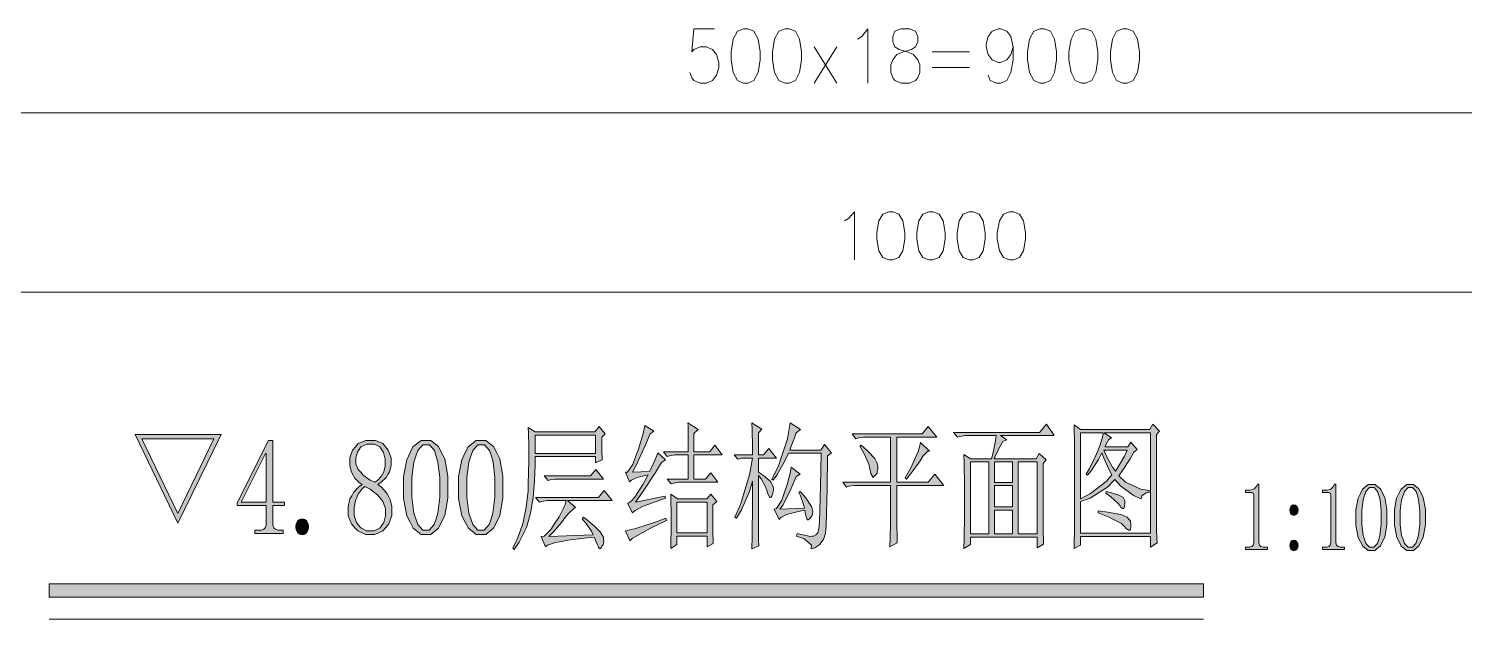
# Model space of a CAD drawing. Header units: millimetres. Extents: x 0 to 586, y 0 to 414.
# Drawn here: x 156.8 to 230.3, y 254.3 to 284.5 of the extents above; entities that cross this region are included whole.
import ezdxf

# ---------------------------------------------------------------- set-up
doc = ezdxf.new("R2010")
doc.units = ezdxf.units.MM

msp = doc.modelspace()

# ---------------------------------------------------------------- hatches: boundary and pattern name
h = msp.add_hatch(color=0)
h.paths.add_polyline_path([(181.606472, 257.929944), (181.814611, 258.328583), (182.114472, 259.154083), (182.202667, 259.580944), (182.290861, 260.007806), (182.389639, 260.858), (182.400222, 261.277806), (182.410806, 261.697611), (182.421389, 262.466667), (182.421389, 262.819444), (182.421389, 263.168694), (182.410806, 263.81075), (182.400222, 264.100028), (182.753, 263.877778), (185.815111, 263.877778), (186.033833, 264.152944), (186.344278, 263.768417), (186.167889, 263.602611), (186.167889, 263.450917), (186.167889, 263.140472), (186.167889, 262.981722), (186.167889, 262.822972), (186.178472, 262.554861), (186.189056, 262.4455), (185.836278, 262.279694), (185.836278, 262.607778), (182.753, 262.607778), (182.753, 262.195028), (182.717722, 261.355417), (182.685972, 260.932083), (182.654222, 260.505222), (182.516639, 259.704417), (182.410806, 259.334), (182.304972, 258.963583), (181.938083, 258.219222), (181.6735, 257.848806)])
h.paths.add_polyline_path([(182.753, 263.711972), (182.753, 262.773583), (185.836278, 262.773583), (185.836278, 263.711972)])
h = msp.add_hatch(color=0)
h.dxf.hatch_style = 2
h.paths.add_polyline_path([(187.885917, 260.268861), (189.406389, 260.57225), (189.406389, 260.459361), (189.272333, 260.420556), (188.856056, 260.275917), (188.566778, 260.170083), (188.281028, 260.067778), (187.86475, 259.842), (187.730694, 259.718528), (187.487278, 260.212417), (187.575472, 260.25475), (187.741278, 260.392333), (187.818889, 260.487583), (187.8965, 260.582833), (188.259861, 261.1755), (188.545611, 261.672917), (188.415083, 261.644694), (188.161083, 261.584722), (188.037611, 261.549444), (187.917667, 261.514167), (187.688361, 261.39775), (187.575472, 261.313083), (187.377917, 261.8105), (187.487278, 261.8105), (187.748333, 262.202083), (187.8965, 262.597194), (188.044667, 262.988778), (188.281028, 263.793111), (188.369222, 264.205861), (188.831361, 263.902472), (188.633806, 263.764889), (188.4045, 263.214556), (187.952944, 262.237361), (187.730694, 261.8105), (188.612639, 261.838722), (188.743167, 262.099778), (188.954833, 262.583083), (189.028917, 262.801806), (189.427556, 262.4455), (189.23, 262.307917), (188.919556, 261.796389), (188.249278, 260.776861)])
h = msp.add_hatch(color=0)
h.dxf.hatch_style = 2
h.paths.add_polyline_path([(190.59525, 262.85825), (190.59525, 263.422694), (190.584667, 264.167056), (190.574083, 264.343444), (191.099722, 263.987139), (190.881, 263.793111), (190.881, 262.85825), (191.695917, 262.85825), (191.9605, 263.189861), (192.334444, 262.692444), (190.881, 262.692444), (190.881, 261.454194), (191.477194, 261.454194), (191.741778, 261.782278), (192.115722, 261.288389), (190.242472, 261.288389), (190.097833, 261.288389), (189.83325, 261.246056), (189.713306, 261.20725), (189.51575, 261.454194), (190.59525, 261.454194), (190.59525, 262.692444), (190.044917, 262.692444), (189.900278, 262.692444), (189.635694, 262.653639), (189.51575, 262.611306), (189.318194, 262.85825)])
h = msp.add_hatch(color=0)
h.dxf.hatch_style = 2
h.paths.add_polyline_path([(194.186528, 261.644694), (194.186528, 260.145389), (194.197111, 258.339167), (194.207694, 258.035778), (193.854917, 257.8735), (193.8655, 258.490861), (193.876083, 260.226528), (193.876083, 261.341306), (193.724389, 260.819194), (193.315167, 259.870222), (193.061167, 259.443361), (192.972972, 259.496278), (193.272833, 260.155972), (193.724389, 261.672917), (193.876083, 262.526639), (193.32575, 262.526639), (193.128194, 262.470194), (192.951806, 262.692444), (193.876083, 262.692444), (193.876083, 263.144), (193.8655, 263.973028), (193.854917, 264.343444), (194.362917, 264.015361), (194.186528, 263.821333), (194.186528, 262.692444), (194.451111, 262.692444), (194.715694, 263.020528), (195.110806, 262.526639), (194.186528, 262.526639), (194.186528, 261.8105), (194.451111, 261.630583), (194.775667, 261.362472), (194.835639, 261.274278), (194.895611, 261.182556), (194.955583, 261.009694), (194.955583, 260.928556), (194.955583, 260.872111), (194.927361, 260.741583), (194.902667, 260.6675), (194.874444, 260.589889), (194.825056, 260.515806), (194.803889, 260.515806), (194.768611, 260.515806), (194.680417, 260.6675), (194.6275, 260.819194), (194.549889, 261.052028), (194.327639, 261.464778)])
h = msp.add_hatch(color=0)
h.dxf.hatch_style = 2
h.paths.add_polyline_path([(195.728167, 262.777111), (195.530611, 262.35025), (195.131972, 261.662333), (194.934417, 261.401278), (194.867389, 261.454194), (195.199, 262.075083), (195.671722, 263.517944), (195.816361, 264.343444), (196.345528, 263.987139), (196.123278, 263.821333), (196.035083, 263.574389), (195.869278, 263.133417), (195.795194, 262.942917), (197.379167, 262.942917), (197.576722, 263.218083), (197.9295, 262.805333), (197.731944, 262.639528), (197.700194, 260.956778), (197.650806, 259.076472), (197.633167, 258.878917), (197.615528, 258.677833), (197.513222, 258.353278), (197.425028, 258.229806), (197.336833, 258.106333), (197.07225, 257.926417), (196.895861, 257.8735), (196.906444, 258.064), (196.5325, 258.395611), (196.144444, 258.533194), (196.169139, 258.670778), (196.465472, 258.589639), (196.846472, 258.512028), (196.927611, 258.519083), (197.012278, 258.526139), (197.13575, 258.589639), (197.181611, 258.642556), (197.223944, 258.699), (197.287444, 258.917722), (197.301556, 259.083528), (197.319194, 259.249333), (197.368583, 261.097889), (197.400333, 262.777111)])
h = msp.add_hatch(color=0)
h.dxf.hatch_style = 2
h.paths.add_polyline_path([(201.277361, 259.390444), (201.277361, 259.087056), (201.291472, 258.480278), (201.302056, 258.176889), (200.924583, 257.986389), (200.938694, 258.41325), (200.949278, 259.182306), (200.949278, 259.528028), (200.949278, 261.126111), (199.23125, 261.126111), (199.086611, 261.126111), (198.822028, 261.083778), (198.702083, 261.041444), (198.504528, 261.291917), (200.949278, 261.291917), (200.949278, 263.599083), (199.714556, 263.599083), (199.569917, 263.599083), (199.308861, 263.560278), (199.185389, 263.517944), (198.987833, 263.764889), (202.579111, 263.764889), (202.886028, 264.152944), (203.327, 263.599083), (201.277361, 263.599083), (201.277361, 261.291917), (202.886028, 261.291917), (203.217639, 261.704667), (203.679778, 261.126111), (201.277361, 261.126111)])
h = msp.add_hatch(color=0)
h.paths.add_polyline_path([(206.124528, 262.498417), (206.212722, 262.815917), (206.332667, 263.408583), (206.367944, 263.68375), (204.956833, 263.68375), (204.791028, 263.68375), (204.505278, 263.641417), (204.385333, 263.602611), (204.187778, 263.849556), (208.593972, 263.849556), (208.943222, 264.262306), (209.341861, 263.68375), (206.586667, 263.68375), (206.918278, 263.465028), (206.699556, 263.380361), (206.5655, 263.147528), (206.346778, 262.706556), (206.258583, 262.498417), (208.417583, 262.498417), (208.569278, 262.773583), (208.922056, 262.441972), (208.770361, 262.251472), (208.770361, 261.013222), (208.780944, 258.949472), (208.791528, 258.120444), (208.459917, 257.929944), (208.459917, 258.47675), (205.045028, 258.47675), (205.045028, 258.092222), (204.716944, 257.901722), (204.727528, 258.385028), (204.738111, 259.616222), (204.738111, 260.364111), (204.738111, 261.115528), (204.727528, 262.293806), (204.716944, 262.720667), (205.045028, 262.498417)])
h.paths.add_polyline_path([(207.489778, 262.332611), (207.489778, 258.642556), (208.459917, 258.642556), (208.459917, 262.332611)])
h.paths.add_polyline_path([(205.045028, 262.332611), (205.045028, 258.642556), (205.994, 258.642556), (205.994, 262.332611)])
h.paths.add_polyline_path([(206.27975, 259.859639), (206.27975, 258.642556), (207.204028, 258.642556), (207.204028, 259.859639)])
h.paths.add_polyline_path([(206.27975, 261.119056), (206.27975, 260.025444), (207.204028, 260.025444), (207.204028, 261.119056)])
h.paths.add_polyline_path([(206.27975, 262.332611), (206.27975, 261.284861), (207.204028, 261.284861), (207.204028, 262.332611)])
h = msp.add_hatch(color=0)
h.paths.add_polyline_path([(214.584139, 263.736667), (214.584139, 259.168194), (214.584139, 258.893028), (214.594722, 258.395611), (214.605306, 258.176889), (214.277222, 257.958167), (214.277222, 258.5085), (210.685944, 258.5085), (210.685944, 258.067528), (210.354333, 257.901722), (210.364917, 258.176889), (210.3755, 258.741333), (210.3755, 259.030611), (210.3755, 263.189861), (210.3755, 263.422694), (210.364917, 263.944806), (210.354333, 264.234083), (210.685944, 263.987139), (214.231361, 263.987139), (214.386583, 264.262306), (214.739361, 263.902472)])
h.paths.add_polyline_path([(210.685944, 258.674306), (214.277222, 258.674306), (214.277222, 263.821333), (211.895972, 263.821333), (212.269917, 263.574389), (212.139389, 263.489722), (212.072361, 263.36625), (211.973583, 263.172222), (211.941833, 263.105194), (213.109528, 263.105194), (213.261222, 263.352139), (213.592833, 262.967611), (213.416444, 262.830028), (213.229472, 262.498417), (212.844944, 261.895167), (212.647389, 261.62), (212.986056, 261.3025), (213.769222, 260.932083), (214.210194, 260.875639), (214.210194, 260.766278), (214.044389, 260.752167), (213.83625, 260.586361), (213.790389, 260.434667), (213.405861, 260.614583), (212.735583, 261.108472), (212.446306, 261.425972), (212.061778, 261.041444), (211.179833, 260.477), (210.685944, 260.297083)])
h.paths.add_polyline_path([(210.685944, 263.821333), (210.685944, 260.434667), (211.204528, 260.709833), (212.005333, 261.330722), (212.294611, 261.672917), (212.149972, 261.923389), (211.895972, 262.487833), (211.786611, 262.801806), (211.610222, 262.459611), (211.236278, 261.881056), (211.038722, 261.648222), (210.971694, 261.701139), (211.148083, 261.990417), (211.444417, 262.590139), (211.567889, 262.900583), (211.687833, 263.211028), (211.828944, 263.669639), (211.853639, 263.821333)])
h.paths.add_polyline_path([(211.874806, 262.939389), (212.030028, 262.597194), (212.326361, 262.057444), (212.471, 261.866944), (212.622694, 262.085667), (212.933139, 262.621889), (213.084833, 262.939389)])
h = msp.add_hatch(color=0)
h.paths.add_polyline_path([(164.447361, 259.192889), (162.263667, 263.736667), (166.669861, 263.736667)])
h.paths.add_polyline_path([(164.447361, 259.690306), (166.295917, 263.517944), (162.595278, 263.517944)])
h = msp.add_hatch(color=0)
h.paths.add_polyline_path([(169.315694, 259.196417), (169.315694, 259.097639), (169.358028, 258.960056), (169.403889, 258.92125), (169.446222, 258.878917), (169.569694, 258.836583), (169.643778, 258.836583), (169.844861, 258.836583), (169.844861, 258.670778), (168.391417, 258.670778), (168.391417, 258.836583), (168.634833, 258.836583), (168.723028, 258.836583), (168.850028, 258.878917), (168.885306, 258.92125), (168.924111, 258.960056), (168.962917, 259.097639), (168.962917, 259.196417), (168.962917, 260.099528), (167.484778, 260.099528), (167.484778, 260.237111), (169.096972, 263.436806), (169.315694, 263.436806), (169.315694, 260.268861), (169.908361, 260.268861), (169.908361, 260.099528), (169.315694, 260.099528)])
h.paths.add_polyline_path([(168.94175, 262.770056), (167.682333, 260.268861), (168.962917, 260.268861), (168.962917, 262.770056)])
h = msp.add_hatch(color=0)
h.paths.add_polyline_path([(175.415222, 259.856111), (175.415222, 259.595056), (175.26, 259.154083), (175.108306, 258.974167), (174.953083, 258.79425), (174.543861, 258.617861), (174.293389, 258.617861), (174.060556, 258.617861), (173.665444, 258.79425), (173.499639, 258.974167), (173.333833, 259.154083), (173.168028, 259.566833), (173.168028, 259.799667), (173.168028, 260.036028), (173.263278, 260.434667), (173.355, 260.600472), (173.45025, 260.766278), (173.718361, 261.055556), (173.89475, 261.179028), (173.739528, 261.274278), (173.503167, 261.517694), (173.422028, 261.662333), (173.337361, 261.806972), (173.256222, 262.128), (173.256222, 262.307917), (173.256222, 262.54075), (173.397333, 262.942917), (173.541972, 263.108722), (173.686611, 263.271), (174.081722, 263.436806), (174.335722, 263.436806), (174.568556, 263.436806), (174.9425, 263.271), (175.087139, 263.108722), (175.22825, 262.942917), (175.372889, 262.54075), (175.372889, 262.307917), (175.372889, 262.142111), (175.288222, 261.831667), (175.207083, 261.687028), (175.125944, 261.542389), (174.864889, 261.288389), (174.6885, 261.179028), (174.875472, 261.041444), (175.150639, 260.738056), (175.238833, 260.57225), (175.327028, 260.406444), (175.415222, 260.050139)])
h.paths.add_polyline_path([(173.474944, 259.799667), (173.474944, 259.580944), (173.591361, 259.221111), (173.707778, 259.083528), (173.824194, 258.945944), (174.113472, 258.808361), (174.289861, 258.808361), (174.501528, 258.808361), (174.804917, 258.945944), (174.896639, 259.083528), (174.991889, 259.221111), (175.083611, 259.566833), (175.083611, 259.774972), (175.083611, 259.951361), (174.953083, 260.297083), (174.819028, 260.462889), (174.6885, 260.628694), (174.289861, 260.932083), (174.025278, 261.069667), (173.89475, 260.956778), (173.690139, 260.681611), (173.619583, 260.515806), (173.5455, 260.353528), (173.474944, 259.993694)])
h.paths.add_polyline_path([(175.065972, 262.279694), (175.065972, 262.473722), (174.977778, 262.812389), (174.889583, 262.957028), (174.801389, 263.101667), (174.522694, 263.246306), (174.335722, 263.246306), (174.124056, 263.246306), (173.827722, 263.108722), (173.739528, 262.971139), (173.651333, 262.833556), (173.563139, 262.544278), (173.563139, 262.392583), (173.563139, 262.240889), (173.690139, 261.944556), (173.817139, 261.799917), (173.944139, 261.655278), (174.303972, 261.39775), (174.533278, 261.288389), (174.667333, 261.373056), (174.864889, 261.577667), (174.931917, 261.701139), (174.998944, 261.824611), (175.065972, 262.113889)])
h = msp.add_hatch(color=0)
h.paths.add_polyline_path([(177.157944, 258.617861), (176.914528, 258.617861), (176.505306, 258.931833), (176.343028, 259.249333), (176.177222, 259.566833), (176.011417, 260.462889), (176.011417, 261.041444), (176.011417, 261.577667), (176.170167, 262.4455), (176.328917, 262.777111), (176.491194, 263.108722), (176.903944, 263.436806), (177.157944, 263.436806), (177.397833, 263.436806), (177.8, 263.119306), (177.95875, 262.805333), (178.121028, 262.487833), (178.279778, 261.605889), (178.279778, 261.041444), (178.279778, 260.477), (178.121028, 259.588), (177.95875, 259.263444), (177.8, 258.938889), (177.397833, 258.617861)])
h.paths.add_polyline_path([(177.157944, 263.214556), (177.002722, 263.214556), (176.741667, 262.918222), (176.639361, 262.625417), (176.533528, 262.329083), (176.427694, 261.535333), (176.427694, 261.041444), (176.427694, 260.519333), (176.533528, 259.704417), (176.639361, 259.415139), (176.741667, 259.125861), (177.002722, 258.836583), (177.157944, 258.836583), (177.320222, 258.836583), (177.581278, 259.125861), (177.673, 259.415139), (177.76825, 259.704417), (177.859972, 260.519333), (177.859972, 261.041444), (177.859972, 261.535333), (177.771778, 262.329083), (177.683583, 262.625417), (177.595389, 262.918222), (177.330806, 263.214556)])
h = msp.add_hatch(color=0)
h.paths.add_polyline_path([(179.976639, 258.617861), (179.733222, 258.617861), (179.327528, 258.931833), (179.161722, 259.249333), (178.995917, 259.566833), (178.830111, 260.462889), (178.830111, 261.041444), (178.830111, 261.577667), (178.992389, 262.4455), (179.151139, 262.777111), (179.309889, 263.108722), (179.722639, 263.436806), (179.976639, 263.436806), (180.216528, 263.436806), (180.618694, 263.119306), (180.780972, 262.805333), (180.939722, 262.487833), (181.098472, 261.605889), (181.098472, 261.041444), (181.098472, 260.477), (180.939722, 259.588), (180.780972, 259.263444), (180.618694, 258.938889), (180.216528, 258.617861)])
h.paths.add_polyline_path([(179.976639, 263.214556), (179.821417, 263.214556), (179.563889, 262.918222), (179.458056, 262.625417), (179.352222, 262.329083), (179.249917, 261.535333), (179.249917, 261.041444), (179.249917, 260.519333), (179.352222, 259.704417), (179.458056, 259.415139), (179.563889, 259.125861), (179.821417, 258.836583), (179.976639, 258.836583), (180.142444, 258.836583), (180.399972, 259.125861), (180.491694, 259.415139), (180.586944, 259.704417), (180.682194, 260.519333), (180.682194, 261.041444), (180.682194, 261.535333), (180.594, 262.329083), (180.505806, 262.625417), (180.417611, 262.918222), (180.153028, 263.214556)])
h = msp.add_hatch(color=0)
h.dxf.hatch_style = 2
h.paths.add_polyline_path([(202.490917, 263.323917), (202.953056, 262.886472), (202.864861, 262.886472), (202.621444, 262.639528), (202.46975, 262.389056), (202.303944, 262.142111), (201.951167, 261.676444), (201.764194, 261.457722), (201.697167, 261.510639), (201.982917, 261.990417), (202.381556, 262.900583)])
h = msp.add_hatch(color=0)
h.dxf.hatch_style = 2
h.paths.add_polyline_path([(199.449972, 263.186333), (199.771, 262.900583), (200.144944, 262.509), (200.197861, 262.403167), (200.254306, 262.300861), (200.31075, 262.117417), (200.31075, 262.03275), (200.31075, 261.993944), (200.293111, 261.888111), (200.275472, 261.828139), (200.261361, 261.764639), (200.18375, 261.648222), (200.123778, 261.595306), (200.060278, 261.538861), (199.947389, 261.732889), (199.890944, 261.979833), (199.8345, 262.212667), (199.584028, 262.787694), (199.382944, 263.133417)])
h = msp.add_hatch(color=0)
h.dxf.hatch_style = 2
h.paths.add_polyline_path([(183.215139, 261.62), (185.592861, 261.62), (185.857444, 261.951611), (186.256083, 261.454194), (183.941861, 261.454194), (183.776056, 261.454194), (183.511472, 261.415389), (183.412694, 261.373056)])
h = msp.add_hatch(color=0)
h.dxf.hatch_style = 2
h.paths.add_polyline_path([(195.287194, 259.909028), (196.543083, 259.965472), (196.476056, 260.198306), (196.334944, 260.596944), (196.257333, 260.76275), (196.320833, 260.819194), (196.596, 260.501694), (196.906444, 260.053667), (196.938194, 259.923139), (196.973472, 259.792611), (196.94525, 259.588), (196.885278, 259.510389), (196.821778, 259.436306), (196.740639, 259.358694), (196.719472, 259.358694), (196.698306, 259.358694), (196.6595, 259.415139), (196.641861, 259.468056), (196.624222, 259.5245), (196.585417, 259.718528), (196.56425, 259.856111), (196.398444, 259.827889), (196.031556, 259.743222), (195.826944, 259.690306), (195.622333, 259.633861), (195.329528, 259.482167), (195.241333, 259.386917), (195.001444, 259.909028), (195.121389, 259.93725), (195.378917, 260.371167), (195.5165, 260.776861), (195.657611, 261.182556), (195.826944, 261.824611), (195.858694, 262.057444), (196.320833, 261.701139), (196.123278, 261.58825), (195.869278, 260.970889), (195.453, 260.131278)])
h = msp.add_hatch(color=0)
h.dxf.hatch_style = 2
h.paths.add_polyline_path([(219.815833, 261.189611), (219.815833, 258.261556), (219.815833, 258.183944), (219.854639, 258.071056), (219.893444, 258.03225), (219.93225, 257.993444), (220.038083, 257.954639), (220.108639, 257.954639), (220.260333, 257.954639), (220.260333, 257.838222), (219.1385, 257.838222), (219.1385, 257.954639), (219.276083, 257.954639), (219.353694, 257.954639), (219.466583, 257.993444), (219.498333, 258.03225), (219.533611, 258.071056), (219.568889, 258.183944), (219.568889, 258.261556), (219.568889, 260.593417), (219.568889, 260.632222), (219.55125, 260.695722), (219.530083, 260.716889), (219.512444, 260.741583), (219.452472, 260.766278), (219.413667, 260.766278), (219.1385, 260.766278), (219.1385, 260.882694), (219.276083, 260.882694), (219.367806, 260.882694), (219.5195, 260.9215), (219.575944, 260.960306), (219.635917, 260.999111), (219.724111, 261.115528), (219.752333, 261.189611)])
h = msp.add_hatch(color=0)
h.dxf.hatch_style = 2
h.paths.add_polyline_path([(223.763417, 261.189611), (223.763417, 258.261556), (223.763417, 258.183944), (223.802222, 258.071056), (223.841028, 258.03225), (223.879833, 257.993444), (223.985667, 257.954639), (224.056222, 257.954639), (224.211444, 257.954639), (224.211444, 257.838222), (223.086083, 257.838222), (223.086083, 257.954639), (223.223667, 257.954639), (223.301278, 257.954639), (223.414167, 257.993444), (223.445917, 258.03225), (223.481194, 258.071056), (223.516472, 258.183944), (223.516472, 258.261556), (223.516472, 260.593417), (223.516472, 260.632222), (223.498833, 260.695722), (223.477667, 260.716889), (223.460028, 260.741583), (223.400056, 260.766278), (223.36125, 260.766278), (223.086083, 260.766278), (223.086083, 260.882694), (223.223667, 260.882694), (223.315389, 260.882694), (223.467083, 260.9215), (223.523528, 260.960306), (223.5835, 260.999111), (223.671694, 261.115528), (223.699917, 261.189611)])
h = msp.add_hatch(color=0)
h.paths.add_polyline_path([(225.597861, 257.799417), (225.428528, 257.799417), (225.142778, 258.021667), (225.029889, 258.243917), (224.913472, 258.462639), (224.797056, 259.090583), (224.797056, 259.496278), (224.797056, 259.870222), (224.909944, 260.480528), (225.022833, 260.709833), (225.132194, 260.942667), (225.421472, 261.171972), (225.597861, 261.171972), (225.767194, 261.171972), (226.049417, 260.95325), (226.162306, 260.731), (226.271667, 260.50875), (226.384556, 259.891389), (226.384556, 259.496278), (226.384556, 259.101167), (226.271667, 258.47675), (226.162306, 258.250972), (226.049417, 258.025194), (225.767194, 257.799417)])
h.paths.add_polyline_path([(225.597861, 261.01675), (225.492028, 261.01675), (225.308583, 260.812139), (225.238028, 260.604), (225.163944, 260.395861), (225.089861, 259.842), (225.089861, 259.496278), (225.089861, 259.129389), (225.163944, 258.561417), (225.238028, 258.360333), (225.308583, 258.155722), (225.492028, 257.954639), (225.597861, 257.954639), (225.714278, 257.954639), (225.894194, 258.155722), (225.961222, 258.360333), (226.02825, 258.561417), (226.09175, 259.129389), (226.09175, 259.496278), (226.09175, 259.842), (226.031778, 260.395861), (225.968278, 260.604), (225.908306, 260.812139), (225.721333, 261.01675)])
h = msp.add_hatch(color=0)
h.paths.add_polyline_path([(227.573417, 257.799417), (227.404083, 257.799417), (227.118333, 258.021667), (227.001917, 258.243917), (226.8855, 258.462639), (226.772611, 259.090583), (226.772611, 259.496278), (226.772611, 259.870222), (226.881972, 260.480528), (226.994861, 260.709833), (227.10775, 260.942667), (227.397028, 261.171972), (227.573417, 261.171972), (227.74275, 261.171972), (228.024972, 260.95325), (228.134333, 260.731), (228.247222, 260.50875), (228.360111, 259.891389), (228.360111, 259.496278), (228.360111, 259.101167), (228.247222, 258.47675), (228.134333, 258.250972), (228.024972, 258.025194), (227.74275, 257.799417)])
h.paths.add_polyline_path([(227.573417, 261.01675), (227.464056, 261.01675), (227.284139, 260.812139), (227.210056, 260.604), (227.135972, 260.395861), (227.065417, 259.842), (227.065417, 259.496278), (227.065417, 259.129389), (227.135972, 258.561417), (227.210056, 258.360333), (227.284139, 258.155722), (227.464056, 257.954639), (227.573417, 257.954639), (227.689833, 257.954639), (227.86975, 258.155722), (227.936778, 258.360333), (228.000278, 258.561417), (228.067306, 259.129389), (228.067306, 259.496278), (228.067306, 259.842), (228.003806, 260.395861), (227.943833, 260.604), (227.880333, 260.812139), (227.696889, 261.01675)])
h = msp.add_hatch(color=0)
h.dxf.hatch_style = 2
h.paths.add_polyline_path([(185.218917, 259.496278), (185.430583, 259.344583), (185.786889, 259.044722), (185.935056, 258.893028), (186.083222, 258.741333), (186.2455, 258.480278), (186.256083, 258.367389), (186.266667, 258.258028), (186.231389, 258.088694), (186.189056, 258.025194), (186.143194, 257.965222), (186.090278, 257.901722), (186.079694, 257.901722), (186.044417, 257.901722), (186.002083, 257.944056), (185.9915, 257.986389), (185.945639, 258.081639), (185.836278, 258.328583), (185.76925, 258.47675), (185.254194, 258.423833), (184.421639, 258.314472), (184.107667, 258.258028), (183.793694, 258.205111), (183.380944, 258.067528), (183.282167, 257.986389), (183.059917, 258.5085), (183.204556, 258.522611), (183.557333, 258.864806), (183.765472, 259.196417), (183.973611, 259.5245), (184.262889, 260.103056), (184.336972, 260.35), (183.500889, 260.35), (183.359778, 260.35), (183.095194, 260.311194), (182.971722, 260.268861), (182.774167, 260.515806), (185.9915, 260.515806), (186.27725, 260.875639), (186.697056, 260.35), (184.404, 260.35), (184.823806, 259.993694), (184.725028, 259.951361), (184.449861, 259.690306), (184.273472, 259.471583), (184.097083, 259.235222), (183.687861, 258.755444), (183.458556, 258.504972), (185.726917, 258.589639), (185.628139, 258.780139), (185.342389, 259.192889), (185.151889, 259.415139)])
h = msp.add_hatch(color=0)
h.paths.add_polyline_path([(189.692139, 257.901722), (189.702722, 258.205111), (189.713306, 258.907139), (189.713306, 259.305778), (189.713306, 259.704417), (189.702722, 260.392333), (189.692139, 260.681611), (190.044917, 260.434667), (191.540694, 260.434667), (191.741778, 260.681611), (192.048694, 260.297083), (191.851139, 260.131278), (191.851139, 259.002389), (191.851139, 258.699), (191.861722, 258.272139), (191.872306, 258.148667), (191.565389, 257.982861), (191.565389, 258.533194), (189.999056, 258.533194), (189.999056, 258.092222)])
h.paths.add_polyline_path([(189.999056, 260.268861), (189.999056, 258.699), (191.565389, 258.699), (191.565389, 260.268861)])
h = msp.add_hatch(color=0)
h.dxf.hatch_style = 2
h.paths.add_polyline_path([(212.005333, 260.819194), (212.269917, 260.752167), (212.647389, 260.628694), (212.75675, 260.57225), (212.866111, 260.515806), (212.964889, 260.332361), (212.954306, 260.201833), (212.943722, 260.071306), (212.897861, 259.940778), (212.866111, 259.940778), (212.834361, 259.940778), (212.75675, 260.007806), (212.710889, 260.078361), (212.601528, 260.215944), (212.238167, 260.544028), (211.984167, 260.738056)])
h = msp.add_hatch(color=0)
h.dxf.hatch_style = 2
h.paths.add_polyline_path([(211.589056, 259.827889), (212.093528, 259.760861), (212.760278, 259.630333), (212.922556, 259.566833), (213.081306, 259.506861), (213.250639, 259.291667), (213.261222, 259.139972), (213.271806, 258.988278), (213.229472, 258.840111), (213.173028, 258.840111), (213.141278, 258.840111), (213.031917, 258.92125), (212.954306, 259.002389), (212.7885, 259.168194), (212.107639, 259.5245), (211.589056, 259.718528)])
h = msp.add_hatch(color=0)
edge = h.paths.add_edge_path()
edge.add_ellipse((221.620292, 259.861403), major_axis=(0, 0.269875), ratio=0.803922, start_angle=0, end_angle=360)
h = msp.add_hatch(color=0)
edge = h.paths.add_edge_path()
edge.add_ellipse((170.815, 259.005917), major_axis=(0, 0.41275), ratio=0.803419, start_angle=0, end_angle=360)
h = msp.add_hatch(color=0)
h.dxf.hatch_style = 2
h.paths.add_polyline_path([(187.600167, 258.28625), (187.377917, 258.808361), (187.533139, 258.836583), (187.900028, 258.924778), (188.115222, 258.988278), (188.330417, 259.051778), (188.997167, 259.277556), (189.448722, 259.443361), (189.469889, 259.330472), (188.654972, 258.931833), (187.720111, 258.409722)])
h = msp.add_hatch(color=0)
edge = h.paths.add_edge_path()
edge.add_ellipse((221.620292, 258.049889), major_axis=(0, 0.268111), ratio=0.809211, start_angle=0, end_angle=360)
h = msp.add_hatch(color=0)
h.dxf.hatch_style = 2
h.paths.add_polyline_path([(157.861, 255.400528), (157.861, 256.088444), (216.993611, 256.088444), (216.993611, 255.400528)])

# ---------------------------------------------------------------- linework, layer by layer
at = {"color": 0, "lineweight": 0}
for points in [[(191.939333, 284.5435), (190.877472, 284.5435), (190.771639, 283.351111), (190.877472, 283.481639), (191.1985, 283.615694), (191.516, 283.615694), (191.8335, 283.481639), (192.045167, 283.217056), (192.154528, 282.818417), (192.154528, 282.553833), (192.045167, 282.155194), (191.8335, 281.890611), (191.516, 281.756556), (191.1985, 281.756556), (190.877472, 281.890611), (190.771639, 282.021139), (190.665806, 282.28925)], [(199.266528, 284.014333), (199.478194, 284.144861), (199.799222, 284.5435), (199.799222, 281.756556)], [(207.228722, 283.615694), (207.122889, 283.217056), (206.911222, 282.952472), (206.593722, 282.818417), (206.487889, 282.818417), (206.166861, 282.952472), (205.955194, 283.217056), (205.849361, 283.615694), (205.849361, 283.746222), (205.955194, 284.144861), (206.166861, 284.412972), (206.487889, 284.5435), (206.593722, 284.5435), (206.911222, 284.412972), (207.122889, 284.144861), (207.228722, 283.615694), (207.228722, 282.952472), (207.122889, 282.28925), (206.911222, 281.890611), (206.593722, 281.756556), (206.382056, 281.756556), (206.061028, 281.890611), (205.955194, 282.155194)], [(197.036972, 281.756556), (198.204667, 283.615694)], [(198.204667, 281.756556), (197.036972, 283.615694)], [(203.090639, 283.351111), (204.999167, 283.351111)], [(203.090639, 282.553833), (204.999167, 282.553833)], [(99.712639, 280.221972), (272.249194, 280.221972)], [(198.599778, 274.690417), (198.804389, 274.806833), (199.114833, 275.159611), (199.114833, 272.693694)], [(99.712639, 271.039167), (294.431861, 271.039167)], [(157.861, 254.264583), (216.993611, 254.264583)]]:
    msp.add_lwpolyline(points, dxfattribs=at)
for points in [[(193.428056, 284.5435), (193.107028, 284.412972), (192.895361, 284.014333), (192.789528, 283.351111), (192.789528, 282.952472), (192.895361, 282.28925), (193.107028, 281.890611), (193.428056, 281.756556), (193.639722, 281.756556), (193.957222, 281.890611), (194.168889, 282.28925), (194.27825, 282.952472), (194.27825, 283.351111), (194.168889, 284.014333), (193.957222, 284.412972), (193.639722, 284.5435)], [(195.551778, 284.5435), (195.23075, 284.412972), (195.019083, 284.014333), (194.91325, 283.351111), (194.91325, 282.952472), (195.019083, 282.28925), (195.23075, 281.890611), (195.551778, 281.756556), (195.763444, 281.756556), (196.080944, 281.890611), (196.292611, 282.28925), (196.398444, 282.952472), (196.398444, 283.351111), (196.292611, 284.014333), (196.080944, 284.412972), (195.763444, 284.5435)], [(201.496083, 284.5435), (201.178583, 284.412972), (201.07275, 284.144861), (201.07275, 283.880278), (201.178583, 283.615694), (201.39025, 283.481639), (201.813583, 283.351111), (202.134611, 283.217056), (202.346278, 282.952472), (202.452111, 282.684361), (202.452111, 282.28925), (202.346278, 282.021139), (202.240444, 281.890611), (201.919417, 281.756556), (201.496083, 281.756556), (201.178583, 281.890611), (201.07275, 282.021139), (200.966917, 282.28925), (200.966917, 282.684361), (201.07275, 282.952472), (201.284417, 283.217056), (201.601917, 283.351111), (202.028778, 283.481639), (202.240444, 283.615694), (202.346278, 283.880278), (202.346278, 284.144861), (202.240444, 284.412972), (201.919417, 284.5435)], [(208.611611, 284.5435), (208.290583, 284.412972), (208.078917, 284.014333), (207.973083, 283.351111), (207.973083, 282.952472), (208.078917, 282.28925), (208.290583, 281.890611), (208.611611, 281.756556), (208.823278, 281.756556), (209.140778, 281.890611), (209.352444, 282.28925), (209.458278, 282.952472), (209.458278, 283.351111), (209.352444, 284.014333), (209.140778, 284.412972), (208.823278, 284.5435)], [(210.735333, 284.5435), (210.414306, 284.412972), (210.202639, 284.014333), (210.096806, 283.351111), (210.096806, 282.952472), (210.202639, 282.28925), (210.414306, 281.890611), (210.735333, 281.756556), (210.947, 281.756556), (211.2645, 281.890611), (211.476167, 282.28925), (211.582, 282.952472), (211.582, 283.351111), (211.476167, 284.014333), (211.2645, 284.412972), (210.947, 284.5435)], [(212.855528, 284.5435), (212.538028, 284.412972), (212.326361, 284.014333), (212.220528, 283.351111), (212.220528, 282.952472), (212.326361, 282.28925), (212.538028, 281.890611), (212.855528, 281.756556), (213.070722, 281.756556), (213.388222, 281.890611), (213.599889, 282.28925), (213.705722, 282.952472), (213.705722, 283.351111), (213.599889, 284.014333), (213.388222, 284.412972), (213.070722, 284.5435)], [(200.864611, 275.159611), (200.557694, 275.043194), (200.349556, 274.690417), (200.24725, 274.101278), (200.24725, 273.752028), (200.349556, 273.162889), (200.557694, 272.810111), (200.864611, 272.693694), (201.07275, 272.693694), (201.379667, 272.810111), (201.587806, 273.162889), (201.690111, 273.752028), (201.690111, 274.101278), (201.587806, 274.690417), (201.379667, 275.043194), (201.07275, 275.159611)], [(202.924833, 275.159611), (202.614389, 275.043194), (202.409778, 274.690417), (202.307472, 274.101278), (202.307472, 273.752028), (202.409778, 273.162889), (202.614389, 272.810111), (202.924833, 272.693694), (203.129444, 272.693694), (203.439889, 272.810111), (203.6445, 273.162889), (203.746806, 273.752028), (203.746806, 274.101278), (203.6445, 274.690417), (203.439889, 275.043194), (203.129444, 275.159611)], [(204.985056, 275.159611), (204.674611, 275.043194), (204.47, 274.690417), (204.367694, 274.101278), (204.367694, 273.752028), (204.47, 273.162889), (204.674611, 272.810111), (204.985056, 272.693694), (205.189667, 272.693694), (205.500111, 272.810111), (205.704722, 273.162889), (205.807028, 273.752028), (205.807028, 274.101278), (205.704722, 274.690417), (205.500111, 275.043194), (205.189667, 275.159611)], [(207.045278, 275.159611), (206.734833, 275.043194), (206.530222, 274.690417), (206.424389, 274.101278), (206.424389, 273.752028), (206.530222, 273.162889), (206.734833, 272.810111), (207.045278, 272.693694), (207.249889, 272.693694), (207.556806, 272.810111), (207.764944, 273.162889), (207.86725, 273.752028), (207.86725, 274.101278), (207.764944, 274.690417), (207.556806, 275.043194), (207.249889, 275.159611)], [(181.606472, 257.929944), (181.814611, 258.328583), (182.114472, 259.154083), (182.202667, 259.580944), (182.290861, 260.007806), (182.389639, 260.858), (182.400222, 261.277806), (182.410806, 261.697611), (182.421389, 262.466667), (182.421389, 262.819444), (182.421389, 263.168694), (182.410806, 263.81075), (182.400222, 264.100028), (182.753, 263.877778), (185.815111, 263.877778), (186.033833, 264.152944), (186.344278, 263.768417), (186.167889, 263.602611), (186.167889, 263.450917), (186.167889, 263.140472), (186.167889, 262.981722), (186.167889, 262.822972), (186.178472, 262.554861), (186.189056, 262.4455), (185.836278, 262.279694), (185.836278, 262.607778), (182.753, 262.607778), (182.753, 262.195028), (182.717722, 261.355417), (182.685972, 260.932083), (182.654222, 260.505222), (182.516639, 259.704417), (182.410806, 259.334), (182.304972, 258.963583), (181.938083, 258.219222), (181.6735, 257.848806)], [(187.885917, 260.268861), (189.406389, 260.57225), (189.406389, 260.459361), (189.272333, 260.420556), (188.856056, 260.275917), (188.566778, 260.170083), (188.281028, 260.067778), (187.86475, 259.842), (187.730694, 259.718528), (187.487278, 260.212417), (187.575472, 260.25475), (187.741278, 260.392333), (187.818889, 260.487583), (187.8965, 260.582833), (188.259861, 261.1755), (188.545611, 261.672917), (188.415083, 261.644694), (188.161083, 261.584722), (188.037611, 261.549444), (187.917667, 261.514167), (187.688361, 261.39775), (187.575472, 261.313083), (187.377917, 261.8105), (187.487278, 261.8105), (187.748333, 262.202083), (187.8965, 262.597194), (188.044667, 262.988778), (188.281028, 263.793111), (188.369222, 264.205861), (188.831361, 263.902472), (188.633806, 263.764889), (188.4045, 263.214556), (187.952944, 262.237361), (187.730694, 261.8105), (188.612639, 261.838722), (188.743167, 262.099778), (188.954833, 262.583083), (189.028917, 262.801806), (189.427556, 262.4455), (189.23, 262.307917), (188.919556, 261.796389), (188.249278, 260.776861)], [(190.59525, 262.85825), (190.59525, 263.422694), (190.584667, 264.167056), (190.574083, 264.343444), (191.099722, 263.987139), (190.881, 263.793111), (190.881, 262.85825), (191.695917, 262.85825), (191.9605, 263.189861), (192.334444, 262.692444), (190.881, 262.692444), (190.881, 261.454194), (191.477194, 261.454194), (191.741778, 261.782278), (192.115722, 261.288389), (190.242472, 261.288389), (190.097833, 261.288389), (189.83325, 261.246056), (189.713306, 261.20725), (189.51575, 261.454194), (190.59525, 261.454194), (190.59525, 262.692444), (190.044917, 262.692444), (189.900278, 262.692444), (189.635694, 262.653639), (189.51575, 262.611306), (189.318194, 262.85825)], [(194.186528, 261.644694), (194.186528, 260.145389), (194.197111, 258.339167), (194.207694, 258.035778), (193.854917, 257.8735), (193.8655, 258.490861), (193.876083, 260.226528), (193.876083, 261.341306), (193.724389, 260.819194), (193.315167, 259.870222), (193.061167, 259.443361), (192.972972, 259.496278), (193.272833, 260.155972), (193.724389, 261.672917), (193.876083, 262.526639), (193.32575, 262.526639), (193.128194, 262.470194), (192.951806, 262.692444), (193.876083, 262.692444), (193.876083, 263.144), (193.8655, 263.973028), (193.854917, 264.343444), (194.362917, 264.015361), (194.186528, 263.821333), (194.186528, 262.692444), (194.451111, 262.692444), (194.715694, 263.020528), (195.110806, 262.526639), (194.186528, 262.526639), (194.186528, 261.8105), (194.451111, 261.630583), (194.775667, 261.362472), (194.835639, 261.274278), (194.895611, 261.182556), (194.955583, 261.009694), (194.955583, 260.928556), (194.955583, 260.872111), (194.927361, 260.741583), (194.902667, 260.6675), (194.874444, 260.589889), (194.825056, 260.515806), (194.803889, 260.515806), (194.768611, 260.515806), (194.680417, 260.6675), (194.6275, 260.819194), (194.549889, 261.052028), (194.327639, 261.464778)], [(195.728167, 262.777111), (195.530611, 262.35025), (195.131972, 261.662333), (194.934417, 261.401278), (194.867389, 261.454194), (195.199, 262.075083), (195.671722, 263.517944), (195.816361, 264.343444), (196.345528, 263.987139), (196.123278, 263.821333), (196.035083, 263.574389), (195.869278, 263.133417), (195.795194, 262.942917), (197.379167, 262.942917), (197.576722, 263.218083), (197.9295, 262.805333), (197.731944, 262.639528), (197.700194, 260.956778), (197.650806, 259.076472), (197.633167, 258.878917), (197.615528, 258.677833), (197.513222, 258.353278), (197.425028, 258.229806), (197.336833, 258.106333), (197.07225, 257.926417), (196.895861, 257.8735), (196.906444, 258.064), (196.5325, 258.395611), (196.144444, 258.533194), (196.169139, 258.670778), (196.465472, 258.589639), (196.846472, 258.512028), (196.927611, 258.519083), (197.012278, 258.526139), (197.13575, 258.589639), (197.181611, 258.642556), (197.223944, 258.699), (197.287444, 258.917722), (197.301556, 259.083528), (197.319194, 259.249333), (197.368583, 261.097889), (197.400333, 262.777111)], [(201.277361, 259.390444), (201.277361, 259.087056), (201.291472, 258.480278), (201.302056, 258.176889), (200.924583, 257.986389), (200.938694, 258.41325), (200.949278, 259.182306), (200.949278, 259.528028), (200.949278, 261.126111), (199.23125, 261.126111), (199.086611, 261.126111), (198.822028, 261.083778), (198.702083, 261.041444), (198.504528, 261.291917), (200.949278, 261.291917), (200.949278, 263.599083), (199.714556, 263.599083), (199.569917, 263.599083), (199.308861, 263.560278), (199.185389, 263.517944), (198.987833, 263.764889), (202.579111, 263.764889), (202.886028, 264.152944), (203.327, 263.599083), (201.277361, 263.599083), (201.277361, 261.291917), (202.886028, 261.291917), (203.217639, 261.704667), (203.679778, 261.126111), (201.277361, 261.126111)], [(206.124528, 262.498417), (206.212722, 262.815917), (206.332667, 263.408583), (206.367944, 263.68375), (204.956833, 263.68375), (204.791028, 263.68375), (204.505278, 263.641417), (204.385333, 263.602611), (204.187778, 263.849556), (208.593972, 263.849556), (208.943222, 264.262306), (209.341861, 263.68375), (206.586667, 263.68375), (206.918278, 263.465028), (206.699556, 263.380361), (206.5655, 263.147528), (206.346778, 262.706556), (206.258583, 262.498417), (208.417583, 262.498417), (208.569278, 262.773583), (208.922056, 262.441972), (208.770361, 262.251472), (208.770361, 261.013222), (208.780944, 258.949472), (208.791528, 258.120444), (208.459917, 257.929944), (208.459917, 258.47675), (205.045028, 258.47675), (205.045028, 258.092222), (204.716944, 257.901722), (204.727528, 258.385028), (204.738111, 259.616222), (204.738111, 260.364111), (204.738111, 261.115528), (204.727528, 262.293806), (204.716944, 262.720667), (205.045028, 262.498417)], [(214.584139, 263.736667), (214.584139, 259.168194), (214.584139, 258.893028), (214.594722, 258.395611), (214.605306, 258.176889), (214.277222, 257.958167), (214.277222, 258.5085), (210.685944, 258.5085), (210.685944, 258.067528), (210.354333, 257.901722), (210.364917, 258.176889), (210.3755, 258.741333), (210.3755, 259.030611), (210.3755, 263.189861), (210.3755, 263.422694), (210.364917, 263.944806), (210.354333, 264.234083), (210.685944, 263.987139), (214.231361, 263.987139), (214.386583, 264.262306), (214.739361, 263.902472)], [(164.447361, 259.192889), (162.263667, 263.736667), (166.669861, 263.736667)], [(164.447361, 259.690306), (166.295917, 263.517944), (162.595278, 263.517944)], [(169.315694, 259.196417), (169.315694, 259.097639), (169.358028, 258.960056), (169.403889, 258.92125), (169.446222, 258.878917), (169.569694, 258.836583), (169.643778, 258.836583), (169.844861, 258.836583), (169.844861, 258.670778), (168.391417, 258.670778), (168.391417, 258.836583), (168.634833, 258.836583), (168.723028, 258.836583), (168.850028, 258.878917), (168.885306, 258.92125), (168.924111, 258.960056), (168.962917, 259.097639), (168.962917, 259.196417), (168.962917, 260.099528), (167.484778, 260.099528), (167.484778, 260.237111), (169.096972, 263.436806), (169.315694, 263.436806), (169.315694, 260.268861), (169.908361, 260.268861), (169.908361, 260.099528), (169.315694, 260.099528)], [(175.415222, 259.856111), (175.415222, 259.595056), (175.26, 259.154083), (175.108306, 258.974167), (174.953083, 258.79425), (174.543861, 258.617861), (174.293389, 258.617861), (174.060556, 258.617861), (173.665444, 258.79425), (173.499639, 258.974167), (173.333833, 259.154083), (173.168028, 259.566833), (173.168028, 259.799667), (173.168028, 260.036028), (173.263278, 260.434667), (173.355, 260.600472), (173.45025, 260.766278), (173.718361, 261.055556), (173.89475, 261.179028), (173.739528, 261.274278), (173.503167, 261.517694), (173.422028, 261.662333), (173.337361, 261.806972), (173.256222, 262.128), (173.256222, 262.307917), (173.256222, 262.54075), (173.397333, 262.942917), (173.541972, 263.108722), (173.686611, 263.271), (174.081722, 263.436806), (174.335722, 263.436806), (174.568556, 263.436806), (174.9425, 263.271), (175.087139, 263.108722), (175.22825, 262.942917), (175.372889, 262.54075), (175.372889, 262.307917), (175.372889, 262.142111), (175.288222, 261.831667), (175.207083, 261.687028), (175.125944, 261.542389), (174.864889, 261.288389), (174.6885, 261.179028), (174.875472, 261.041444), (175.150639, 260.738056), (175.238833, 260.57225), (175.327028, 260.406444), (175.415222, 260.050139)], [(177.157944, 258.617861), (176.914528, 258.617861), (176.505306, 258.931833), (176.343028, 259.249333), (176.177222, 259.566833), (176.011417, 260.462889), (176.011417, 261.041444), (176.011417, 261.577667), (176.170167, 262.4455), (176.328917, 262.777111), (176.491194, 263.108722), (176.903944, 263.436806), (177.157944, 263.436806), (177.397833, 263.436806), (177.8, 263.119306), (177.95875, 262.805333), (178.121028, 262.487833), (178.279778, 261.605889), (178.279778, 261.041444), (178.279778, 260.477), (178.121028, 259.588), (177.95875, 259.263444), (177.8, 258.938889), (177.397833, 258.617861)], [(179.976639, 258.617861), (179.733222, 258.617861), (179.327528, 258.931833), (179.161722, 259.249333), (178.995917, 259.566833), (178.830111, 260.462889), (178.830111, 261.041444), (178.830111, 261.577667), (178.992389, 262.4455), (179.151139, 262.777111), (179.309889, 263.108722), (179.722639, 263.436806), (179.976639, 263.436806), (180.216528, 263.436806), (180.618694, 263.119306), (180.780972, 262.805333), (180.939722, 262.487833), (181.098472, 261.605889), (181.098472, 261.041444), (181.098472, 260.477), (180.939722, 259.588), (180.780972, 259.263444), (180.618694, 258.938889), (180.216528, 258.617861)], [(182.753, 263.711972), (182.753, 262.773583), (185.836278, 262.773583), (185.836278, 263.711972)], [(202.490917, 263.323917), (202.953056, 262.886472), (202.864861, 262.886472), (202.621444, 262.639528), (202.46975, 262.389056), (202.303944, 262.142111), (201.951167, 261.676444), (201.764194, 261.457722), (201.697167, 261.510639), (201.982917, 261.990417), (202.381556, 262.900583)], [(210.685944, 258.674306), (214.277222, 258.674306), (214.277222, 263.821333), (211.895972, 263.821333), (212.269917, 263.574389), (212.139389, 263.489722), (212.072361, 263.36625), (211.973583, 263.172222), (211.941833, 263.105194), (213.109528, 263.105194), (213.261222, 263.352139), (213.592833, 262.967611), (213.416444, 262.830028), (213.229472, 262.498417), (212.844944, 261.895167), (212.647389, 261.62), (212.986056, 261.3025), (213.769222, 260.932083), (214.210194, 260.875639), (214.210194, 260.766278), (214.044389, 260.752167), (213.83625, 260.586361), (213.790389, 260.434667), (213.405861, 260.614583), (212.735583, 261.108472), (212.446306, 261.425972), (212.061778, 261.041444), (211.179833, 260.477), (210.685944, 260.297083)], [(210.685944, 263.821333), (210.685944, 260.434667), (211.204528, 260.709833), (212.005333, 261.330722), (212.294611, 261.672917), (212.149972, 261.923389), (211.895972, 262.487833), (211.786611, 262.801806), (211.610222, 262.459611), (211.236278, 261.881056), (211.038722, 261.648222), (210.971694, 261.701139), (211.148083, 261.990417), (211.444417, 262.590139), (211.567889, 262.900583), (211.687833, 263.211028), (211.828944, 263.669639), (211.853639, 263.821333)], [(168.94175, 262.770056), (167.682333, 260.268861), (168.962917, 260.268861), (168.962917, 262.770056)], [(175.065972, 262.279694), (175.065972, 262.473722), (174.977778, 262.812389), (174.889583, 262.957028), (174.801389, 263.101667), (174.522694, 263.246306), (174.335722, 263.246306), (174.124056, 263.246306), (173.827722, 263.108722), (173.739528, 262.971139), (173.651333, 262.833556), (173.563139, 262.544278), (173.563139, 262.392583), (173.563139, 262.240889), (173.690139, 261.944556), (173.817139, 261.799917), (173.944139, 261.655278), (174.303972, 261.39775), (174.533278, 261.288389), (174.667333, 261.373056), (174.864889, 261.577667), (174.931917, 261.701139), (174.998944, 261.824611), (175.065972, 262.113889)], [(177.157944, 263.214556), (177.002722, 263.214556), (176.741667, 262.918222), (176.639361, 262.625417), (176.533528, 262.329083), (176.427694, 261.535333), (176.427694, 261.041444), (176.427694, 260.519333), (176.533528, 259.704417), (176.639361, 259.415139), (176.741667, 259.125861), (177.002722, 258.836583), (177.157944, 258.836583), (177.320222, 258.836583), (177.581278, 259.125861), (177.673, 259.415139), (177.76825, 259.704417), (177.859972, 260.519333), (177.859972, 261.041444), (177.859972, 261.535333), (177.771778, 262.329083), (177.683583, 262.625417), (177.595389, 262.918222), (177.330806, 263.214556)], [(179.976639, 263.214556), (179.821417, 263.214556), (179.563889, 262.918222), (179.458056, 262.625417), (179.352222, 262.329083), (179.249917, 261.535333), (179.249917, 261.041444), (179.249917, 260.519333), (179.352222, 259.704417), (179.458056, 259.415139), (179.563889, 259.125861), (179.821417, 258.836583), (179.976639, 258.836583), (180.142444, 258.836583), (180.399972, 259.125861), (180.491694, 259.415139), (180.586944, 259.704417), (180.682194, 260.519333), (180.682194, 261.041444), (180.682194, 261.535333), (180.594, 262.329083), (180.505806, 262.625417), (180.417611, 262.918222), (180.153028, 263.214556)], [(199.449972, 263.186333), (199.771, 262.900583), (200.144944, 262.509), (200.197861, 262.403167), (200.254306, 262.300861), (200.31075, 262.117417), (200.31075, 262.03275), (200.31075, 261.993944), (200.293111, 261.888111), (200.275472, 261.828139), (200.261361, 261.764639), (200.18375, 261.648222), (200.123778, 261.595306), (200.060278, 261.538861), (199.947389, 261.732889), (199.890944, 261.979833), (199.8345, 262.212667), (199.584028, 262.787694), (199.382944, 263.133417)], [(211.874806, 262.939389), (212.030028, 262.597194), (212.326361, 262.057444), (212.471, 261.866944), (212.622694, 262.085667), (212.933139, 262.621889), (213.084833, 262.939389)], [(183.215139, 261.62), (185.592861, 261.62), (185.857444, 261.951611), (186.256083, 261.454194), (183.941861, 261.454194), (183.776056, 261.454194), (183.511472, 261.415389), (183.412694, 261.373056)], [(195.287194, 259.909028), (196.543083, 259.965472), (196.476056, 260.198306), (196.334944, 260.596944), (196.257333, 260.76275), (196.320833, 260.819194), (196.596, 260.501694), (196.906444, 260.053667), (196.938194, 259.923139), (196.973472, 259.792611), (196.94525, 259.588), (196.885278, 259.510389), (196.821778, 259.436306), (196.740639, 259.358694), (196.719472, 259.358694), (196.698306, 259.358694), (196.6595, 259.415139), (196.641861, 259.468056), (196.624222, 259.5245), (196.585417, 259.718528), (196.56425, 259.856111), (196.398444, 259.827889), (196.031556, 259.743222), (195.826944, 259.690306), (195.622333, 259.633861), (195.329528, 259.482167), (195.241333, 259.386917), (195.001444, 259.909028), (195.121389, 259.93725), (195.378917, 260.371167), (195.5165, 260.776861), (195.657611, 261.182556), (195.826944, 261.824611), (195.858694, 262.057444), (196.320833, 261.701139), (196.123278, 261.58825), (195.869278, 260.970889), (195.453, 260.131278)], [(205.045028, 262.332611), (205.045028, 258.642556), (205.994, 258.642556), (205.994, 262.332611)], [(206.27975, 262.332611), (206.27975, 261.284861), (207.204028, 261.284861), (207.204028, 262.332611)], [(207.489778, 262.332611), (207.489778, 258.642556), (208.459917, 258.642556), (208.459917, 262.332611)], [(173.474944, 259.799667), (173.474944, 259.580944), (173.591361, 259.221111), (173.707778, 259.083528), (173.824194, 258.945944), (174.113472, 258.808361), (174.289861, 258.808361), (174.501528, 258.808361), (174.804917, 258.945944), (174.896639, 259.083528), (174.991889, 259.221111), (175.083611, 259.566833), (175.083611, 259.774972), (175.083611, 259.951361), (174.953083, 260.297083), (174.819028, 260.462889), (174.6885, 260.628694), (174.289861, 260.932083), (174.025278, 261.069667), (173.89475, 260.956778), (173.690139, 260.681611), (173.619583, 260.515806), (173.5455, 260.353528), (173.474944, 259.993694)], [(206.27975, 261.119056), (206.27975, 260.025444), (207.204028, 260.025444), (207.204028, 261.119056)], [(219.815833, 261.189611), (219.815833, 258.261556), (219.815833, 258.183944), (219.854639, 258.071056), (219.893444, 258.03225), (219.93225, 257.993444), (220.038083, 257.954639), (220.108639, 257.954639), (220.260333, 257.954639), (220.260333, 257.838222), (219.1385, 257.838222), (219.1385, 257.954639), (219.276083, 257.954639), (219.353694, 257.954639), (219.466583, 257.993444), (219.498333, 258.03225), (219.533611, 258.071056), (219.568889, 258.183944), (219.568889, 258.261556), (219.568889, 260.593417), (219.568889, 260.632222), (219.55125, 260.695722), (219.530083, 260.716889), (219.512444, 260.741583), (219.452472, 260.766278), (219.413667, 260.766278), (219.1385, 260.766278), (219.1385, 260.882694), (219.276083, 260.882694), (219.367806, 260.882694), (219.5195, 260.9215), (219.575944, 260.960306), (219.635917, 260.999111), (219.724111, 261.115528), (219.752333, 261.189611)], [(223.763417, 261.189611), (223.763417, 258.261556), (223.763417, 258.183944), (223.802222, 258.071056), (223.841028, 258.03225), (223.879833, 257.993444), (223.985667, 257.954639), (224.056222, 257.954639), (224.211444, 257.954639), (224.211444, 257.838222), (223.086083, 257.838222), (223.086083, 257.954639), (223.223667, 257.954639), (223.301278, 257.954639), (223.414167, 257.993444), (223.445917, 258.03225), (223.481194, 258.071056), (223.516472, 258.183944), (223.516472, 258.261556), (223.516472, 260.593417), (223.516472, 260.632222), (223.498833, 260.695722), (223.477667, 260.716889), (223.460028, 260.741583), (223.400056, 260.766278), (223.36125, 260.766278), (223.086083, 260.766278), (223.086083, 260.882694), (223.223667, 260.882694), (223.315389, 260.882694), (223.467083, 260.9215), (223.523528, 260.960306), (223.5835, 260.999111), (223.671694, 261.115528), (223.699917, 261.189611)], [(225.597861, 257.799417), (225.428528, 257.799417), (225.142778, 258.021667), (225.029889, 258.243917), (224.913472, 258.462639), (224.797056, 259.090583), (224.797056, 259.496278), (224.797056, 259.870222), (224.909944, 260.480528), (225.022833, 260.709833), (225.132194, 260.942667), (225.421472, 261.171972), (225.597861, 261.171972), (225.767194, 261.171972), (226.049417, 260.95325), (226.162306, 260.731), (226.271667, 260.50875), (226.384556, 259.891389), (226.384556, 259.496278), (226.384556, 259.101167), (226.271667, 258.47675), (226.162306, 258.250972), (226.049417, 258.025194), (225.767194, 257.799417)], [(227.573417, 257.799417), (227.404083, 257.799417), (227.118333, 258.021667), (227.001917, 258.243917), (226.8855, 258.462639), (226.772611, 259.090583), (226.772611, 259.496278), (226.772611, 259.870222), (226.881972, 260.480528), (226.994861, 260.709833), (227.10775, 260.942667), (227.397028, 261.171972), (227.573417, 261.171972), (227.74275, 261.171972), (228.024972, 260.95325), (228.134333, 260.731), (228.247222, 260.50875), (228.360111, 259.891389), (228.360111, 259.496278), (228.360111, 259.101167), (228.247222, 258.47675), (228.134333, 258.250972), (228.024972, 258.025194), (227.74275, 257.799417)], [(185.218917, 259.496278), (185.430583, 259.344583), (185.786889, 259.044722), (185.935056, 258.893028), (186.083222, 258.741333), (186.2455, 258.480278), (186.256083, 258.367389), (186.266667, 258.258028), (186.231389, 258.088694), (186.189056, 258.025194), (186.143194, 257.965222), (186.090278, 257.901722), (186.079694, 257.901722), (186.044417, 257.901722), (186.002083, 257.944056), (185.9915, 257.986389), (185.945639, 258.081639), (185.836278, 258.328583), (185.76925, 258.47675), (185.254194, 258.423833), (184.421639, 258.314472), (184.107667, 258.258028), (183.793694, 258.205111), (183.380944, 258.067528), (183.282167, 257.986389), (183.059917, 258.5085), (183.204556, 258.522611), (183.557333, 258.864806), (183.765472, 259.196417), (183.973611, 259.5245), (184.262889, 260.103056), (184.336972, 260.35), (183.500889, 260.35), (183.359778, 260.35), (183.095194, 260.311194), (182.971722, 260.268861), (182.774167, 260.515806), (185.9915, 260.515806), (186.27725, 260.875639), (186.697056, 260.35), (184.404, 260.35), (184.823806, 259.993694), (184.725028, 259.951361), (184.449861, 259.690306), (184.273472, 259.471583), (184.097083, 259.235222), (183.687861, 258.755444), (183.458556, 258.504972), (185.726917, 258.589639), (185.628139, 258.780139), (185.342389, 259.192889), (185.151889, 259.415139)], [(189.692139, 257.901722), (189.702722, 258.205111), (189.713306, 258.907139), (189.713306, 259.305778), (189.713306, 259.704417), (189.702722, 260.392333), (189.692139, 260.681611), (190.044917, 260.434667), (191.540694, 260.434667), (191.741778, 260.681611), (192.048694, 260.297083), (191.851139, 260.131278), (191.851139, 259.002389), (191.851139, 258.699), (191.861722, 258.272139), (191.872306, 258.148667), (191.565389, 257.982861), (191.565389, 258.533194), (189.999056, 258.533194), (189.999056, 258.092222)], [(212.005333, 260.819194), (212.269917, 260.752167), (212.647389, 260.628694), (212.75675, 260.57225), (212.866111, 260.515806), (212.964889, 260.332361), (212.954306, 260.201833), (212.943722, 260.071306), (212.897861, 259.940778), (212.866111, 259.940778), (212.834361, 259.940778), (212.75675, 260.007806), (212.710889, 260.078361), (212.601528, 260.215944), (212.238167, 260.544028), (211.984167, 260.738056)], [(225.597861, 261.01675), (225.492028, 261.01675), (225.308583, 260.812139), (225.238028, 260.604), (225.163944, 260.395861), (225.089861, 259.842), (225.089861, 259.496278), (225.089861, 259.129389), (225.163944, 258.561417), (225.238028, 258.360333), (225.308583, 258.155722), (225.492028, 257.954639), (225.597861, 257.954639), (225.714278, 257.954639), (225.894194, 258.155722), (225.961222, 258.360333), (226.02825, 258.561417), (226.09175, 259.129389), (226.09175, 259.496278), (226.09175, 259.842), (226.031778, 260.395861), (225.968278, 260.604), (225.908306, 260.812139), (225.721333, 261.01675)], [(227.573417, 261.01675), (227.464056, 261.01675), (227.284139, 260.812139), (227.210056, 260.604), (227.135972, 260.395861), (227.065417, 259.842), (227.065417, 259.496278), (227.065417, 259.129389), (227.135972, 258.561417), (227.210056, 258.360333), (227.284139, 258.155722), (227.464056, 257.954639), (227.573417, 257.954639), (227.689833, 257.954639), (227.86975, 258.155722), (227.936778, 258.360333), (228.000278, 258.561417), (228.067306, 259.129389), (228.067306, 259.496278), (228.067306, 259.842), (228.003806, 260.395861), (227.943833, 260.604), (227.880333, 260.812139), (227.696889, 261.01675)], [(189.999056, 260.268861), (189.999056, 258.699), (191.565389, 258.699), (191.565389, 260.268861)], [(206.27975, 259.859639), (206.27975, 258.642556), (207.204028, 258.642556), (207.204028, 259.859639)], [(211.589056, 259.827889), (212.093528, 259.760861), (212.760278, 259.630333), (212.922556, 259.566833), (213.081306, 259.506861), (213.250639, 259.291667), (213.261222, 259.139972), (213.271806, 258.988278), (213.229472, 258.840111), (213.173028, 258.840111), (213.141278, 258.840111), (213.031917, 258.92125), (212.954306, 259.002389), (212.7885, 259.168194), (212.107639, 259.5245), (211.589056, 259.718528)], [(187.600167, 258.28625), (187.377917, 258.808361), (187.533139, 258.836583), (187.900028, 258.924778), (188.115222, 258.988278), (188.330417, 259.051778), (188.997167, 259.277556), (189.448722, 259.443361), (189.469889, 259.330472), (188.654972, 258.931833), (187.720111, 258.409722)], [(157.861, 255.400528), (157.861, 256.088444), (216.993611, 256.088444), (216.993611, 255.400528)]]:
    msp.add_lwpolyline(points, close=True, dxfattribs=at)
for centre, major_axis, ratio in [((221.620292, 259.861403), (0, 0.269875), 0.803922), ((170.815, 259.005917), (0, 0.41275), 0.803419), ((221.620292, 258.049889), (0, 0.268111), 0.809211)]:
    msp.add_ellipse(centre, major_axis=major_axis, ratio=ratio, start_param=0, end_param=6.283185, dxfattribs=at)

doc.saveas('drawing.dxf')
